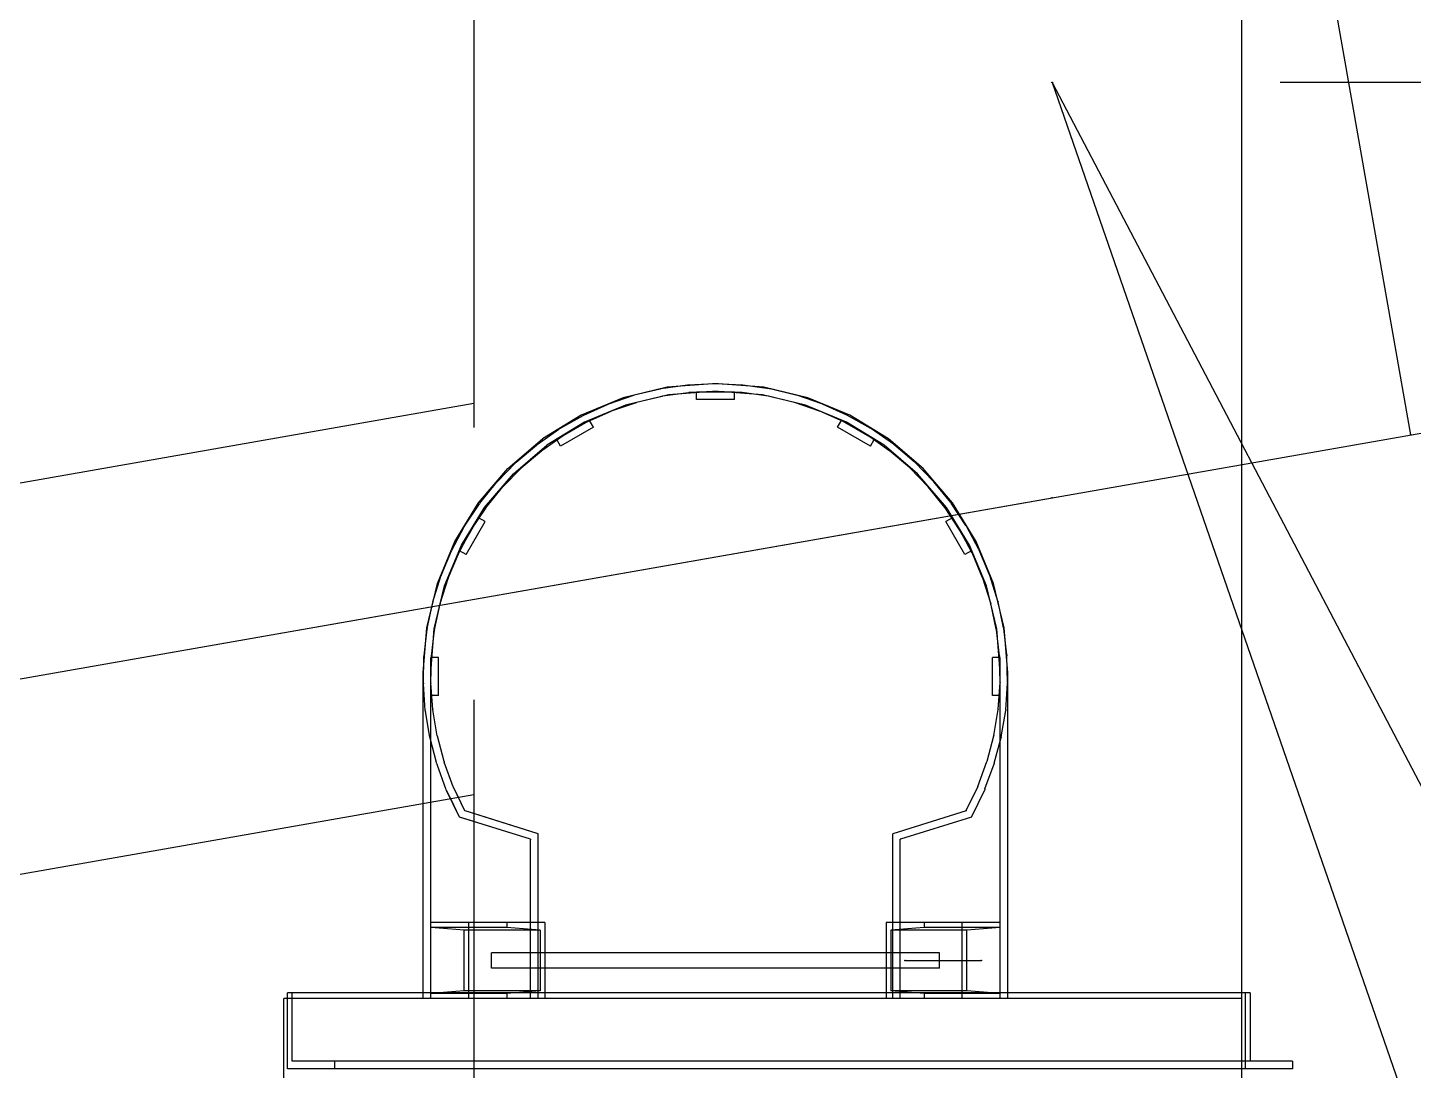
# Model space of a CAD drawing. Header units: millimetres. Extents: x 150209.93 to 150215.05, y 136675.65 to 136679.93.
# Drawn here: x 150211.26927 to 150211.30579, y 136679.61109 to 136679.63857 of the extents above; entities that cross this region are included whole.
import ezdxf

# ---------------------------------------------------------------- set-up
doc = ezdxf.new("R2010")
doc.units = ezdxf.units.MM
doc.header["$LTSCALE"] = 0.25
for name, pattern in [('CENTER', [50.8, 31.75, -6.35, 6.35, -6.35]), ('XKITLINE00', [0]), ('XKITLINE02', [4, 2, -2]), ('XKITLINE03', [6, 3, -1, 1, -1])]:
    doc.linetypes.add(name, pattern=pattern)

# ---------------------------------------------------------------- blocks, each defined once
blk = doc.blocks.new('çatıı')
at = {"color": 8, "linetype": 'CENTER'}
for p, q in [((11887.25, 19984.55), (11708.48, 21003.4)), ((11887.25, 19984.55), (11729.82, 20881.76)), ((11840, 20030.97), (12370, 19020.27)), ((11840, 20030.97), (12015, 19525.62)), ((12370, 20030.97), (11840, 20030.97)), ((11469.5, 19911.27), (12015, 20006.95)), ((11469.5, 19911.27), (12015, 20006.95)), ((11469.5, 19911.27), (11840, 19976.26))]:
    blk.add_line(p, q, dxfattribs=at)
at = {"color": 5, "linetype": 'XKITLINE00'}
blk.add_line((11865, 19870.28), (11865, 20204.82), dxfattribs=at)
at = {"color": 8, "linetype": 'XKITLINE00'}
for p, q in [((11763.8, 20050.74), (11763.8, 19985.5)), ((11763.8, 19988.68), (11478.06, 19938.56)), ((11763.8, 19949.63), (11763.8, 19282.77)), ((11763.8, 19937.11), (11475.24, 19886.49))]:
    blk.add_line(p, q, dxfattribs=at)
at = {"color": 116, "linetype": 'XKITLINE02', "true_color": 0x136734}
for p, q in [((11795.25, 19991.27), (11789.29, 19990.81)), ((11795.56, 19991.27), (11792.05, 19991.11)), ((11795.56, 19991.27), (11792.05, 19991.11)), ((11795.56, 19991.27), (11792.05, 19991.11)), ((11796.05, 19991.27), (11795.25, 19991.27)), ((11795.65, 19991.28), (11795.56, 19991.27)), ((11795.65, 19991.28), (11795.56, 19991.27)), ((11795.65, 19991.28), (11795.56, 19991.27)), ((11795.65, 19991.28), (11795.56, 19991.27)), ((11795.65, 19991.28), (11795.56, 19991.27)), ((11795.65, 19991.28), (11795.56, 19991.27)), ((11799.17, 19991.11), (11795.65, 19991.28)), ((11799.17, 19991.11), (11795.65, 19991.28)), ((11799.17, 19991.11), (11795.65, 19991.28)), ((11802.02, 19990.81), (11796.05, 19991.27)), ((11783.48, 19989.41), (11777.96, 19987.12)), ((11784.87, 19989.73), (11781.54, 19988.6)), ((11784.87, 19989.73), (11781.54, 19988.6)), ((11784.87, 19989.73), (11781.54, 19988.6)), ((11789.29, 19990.81), (11783.48, 19989.41)), ((11789.45, 19989.82), (11783.79, 19988.46)), ((11784.96, 19989.76), (11784.87, 19989.73)), ((11784.96, 19989.76), (11784.87, 19989.73)), ((11784.96, 19989.76), (11784.87, 19989.73)), ((11784.96, 19989.76), (11784.87, 19989.73)), ((11784.96, 19989.76), (11784.87, 19989.73)), ((11784.96, 19989.76), (11784.87, 19989.73)), ((11788.38, 19990.58), (11784.96, 19989.76)), ((11788.38, 19990.58), (11784.96, 19989.76)), ((11788.38, 19990.58), (11784.96, 19989.76)), ((11788.61, 19989.6), (11785.24, 19988.8)), ((11788.61, 19989.6), (11785.24, 19988.8)), ((11788.61, 19989.6), (11785.24, 19988.8)), ((11788.47, 19990.6), (11788.38, 19990.58)), ((11788.47, 19990.6), (11788.38, 19990.58)), ((11788.47, 19990.6), (11788.38, 19990.58)), ((11788.47, 19990.6), (11788.38, 19990.58)), ((11788.47, 19990.6), (11788.38, 19990.58)), ((11788.47, 19990.6), (11788.38, 19990.58)), ((11791.95, 19991.09), (11788.47, 19990.6)), ((11791.95, 19991.09), (11788.47, 19990.6)), ((11791.95, 19991.09), (11788.47, 19990.6)), ((11788.66, 19989.62), (11788.61, 19989.6)), ((11788.66, 19989.62), (11788.61, 19989.6)), ((11788.66, 19989.62), (11788.61, 19989.6)), ((11788.66, 19989.62), (11788.61, 19989.6)), ((11788.66, 19989.62), (11788.61, 19989.6)), ((11788.66, 19989.62), (11788.61, 19989.6)), ((11792.09, 19990.1), (11788.66, 19989.62)), ((11792.09, 19990.1), (11788.66, 19989.62)), ((11792.09, 19990.1), (11788.66, 19989.62)), ((11795.25, 19990.27), (11789.45, 19989.82)), ((11792.05, 19991.11), (11791.95, 19991.09)), ((11792.05, 19991.11), (11791.95, 19991.09)), ((11792.05, 19991.11), (11791.95, 19991.09)), ((11792.05, 19991.11), (11791.95, 19991.09)), ((11792.05, 19991.11), (11791.95, 19991.09)), ((11792.05, 19991.11), (11791.95, 19991.09)), ((11792.14, 19990.11), (11792.09, 19990.1)), ((11792.14, 19990.11), (11792.09, 19990.1)), ((11792.14, 19990.11), (11792.09, 19990.1)), ((11792.14, 19990.11), (11792.09, 19990.1)), ((11792.14, 19990.11), (11792.09, 19990.1)), ((11792.14, 19990.11), (11792.09, 19990.1)), ((11795.6, 19990.27), (11792.14, 19990.11)), ((11795.6, 19990.27), (11792.14, 19990.11)), ((11795.6, 19990.27), (11792.14, 19990.11)), ((11793.15, 19989.19), (11793.15, 19990.19)), ((11798.15, 19990.19), (11793.15, 19990.19)), ((11796.05, 19990.27), (11795.25, 19990.27)), ((11795.65, 19990.27), (11795.6, 19990.27)), ((11795.65, 19990.27), (11795.6, 19990.27)), ((11795.65, 19990.27), (11795.6, 19990.27)), ((11795.65, 19990.27), (11795.6, 19990.27)), ((11795.65, 19990.27), (11795.6, 19990.27)), ((11795.65, 19990.27), (11795.6, 19990.27)), ((11799.12, 19990.11), (11795.65, 19990.27)), ((11799.12, 19990.11), (11795.65, 19990.27)), ((11799.12, 19990.11), (11795.65, 19990.27)), ((11801.86, 19989.82), (11796.05, 19990.27)), ((11798.15, 19989.19), (11798.15, 19990.19)), ((11799.17, 19990.11), (11799.12, 19990.11)), ((11799.17, 19990.11), (11799.12, 19990.11)), ((11799.17, 19990.11), (11799.12, 19990.11)), ((11799.17, 19990.11), (11799.12, 19990.11)), ((11799.17, 19990.11), (11799.12, 19990.11)), ((11799.17, 19990.11), (11799.12, 19990.11)), ((11799.26, 19991.11), (11799.17, 19991.11)), ((11799.26, 19991.11), (11799.17, 19991.11)), ((11799.26, 19991.11), (11799.17, 19991.11)), ((11799.26, 19991.11), (11799.17, 19991.11)), ((11799.26, 19991.11), (11799.17, 19991.11)), ((11799.26, 19991.11), (11799.17, 19991.11)), ((11802.6, 19989.62), (11799.17, 19990.11)), ((11802.6, 19989.62), (11799.17, 19990.11)), ((11802.6, 19989.62), (11799.17, 19990.11)), ((11802.74, 19990.61), (11799.26, 19991.11)), ((11802.74, 19990.61), (11799.26, 19991.11)), ((11802.74, 19990.61), (11799.26, 19991.11)), ((11807.52, 19988.46), (11801.86, 19989.82)), ((11807.83, 19989.41), (11802.02, 19990.81)), ((11802.65, 19989.62), (11802.6, 19989.62)), ((11802.65, 19989.62), (11802.6, 19989.62)), ((11802.65, 19989.62), (11802.6, 19989.62)), ((11802.65, 19989.62), (11802.6, 19989.62)), ((11802.65, 19989.62), (11802.6, 19989.62)), ((11802.65, 19989.62), (11802.6, 19989.62)), ((11806.02, 19988.81), (11802.65, 19989.62)), ((11806.02, 19988.81), (11802.65, 19989.62)), ((11806.02, 19988.81), (11802.65, 19989.62)), ((11802.84, 19990.6), (11802.74, 19990.61)), ((11802.84, 19990.6), (11802.74, 19990.61)), ((11802.84, 19990.6), (11802.74, 19990.61)), ((11802.84, 19990.6), (11802.74, 19990.61)), ((11802.84, 19990.6), (11802.74, 19990.61)), ((11802.84, 19990.6), (11802.74, 19990.61)), ((11806.26, 19989.78), (11802.84, 19990.6)), ((11806.26, 19989.78), (11802.84, 19990.6)), ((11806.26, 19989.78), (11802.84, 19990.6)), ((11806.35, 19989.76), (11806.26, 19989.78)), ((11806.35, 19989.76), (11806.26, 19989.78)), ((11806.35, 19989.76), (11806.26, 19989.78)), ((11806.35, 19989.76), (11806.26, 19989.78)), ((11806.35, 19989.76), (11806.26, 19989.78)), ((11806.35, 19989.76), (11806.26, 19989.78)), ((11809.68, 19988.63), (11806.35, 19989.76)), ((11809.68, 19988.63), (11806.35, 19989.76)), ((11809.68, 19988.63), (11806.35, 19989.76)), ((11813.35, 19987.12), (11807.83, 19989.41)), ((11781.45, 19988.56), (11778.25, 19987.11)), ((11781.45, 19988.56), (11778.25, 19987.11)), ((11781.45, 19988.56), (11778.25, 19987.11)), ((11783.79, 19988.46), (11778.41, 19986.23)), ((11781.86, 19987.64), (11778.7, 19986.22)), ((11781.86, 19987.64), (11778.7, 19986.22)), ((11781.86, 19987.64), (11778.7, 19986.22)), ((11781.54, 19988.6), (11781.45, 19988.56)), ((11781.54, 19988.6), (11781.45, 19988.56)), ((11781.54, 19988.6), (11781.45, 19988.56)), ((11781.54, 19988.6), (11781.45, 19988.56)), ((11781.54, 19988.6), (11781.45, 19988.56)), ((11781.54, 19988.6), (11781.45, 19988.56)), ((11781.91, 19987.66), (11781.86, 19987.64)), ((11781.91, 19987.66), (11781.86, 19987.64)), ((11781.91, 19987.66), (11781.86, 19987.64)), ((11781.91, 19987.66), (11781.86, 19987.64)), ((11781.91, 19987.66), (11781.86, 19987.64)), ((11781.91, 19987.66), (11781.86, 19987.64)), ((11785.19, 19988.78), (11781.91, 19987.66)), ((11785.19, 19988.78), (11781.91, 19987.66)), ((11785.19, 19988.78), (11781.91, 19987.66)), ((11785.24, 19988.8), (11785.19, 19988.78)), ((11785.24, 19988.8), (11785.19, 19988.78)), ((11785.24, 19988.8), (11785.19, 19988.78)), ((11785.24, 19988.8), (11785.19, 19988.78)), ((11785.24, 19988.8), (11785.19, 19988.78)), ((11785.24, 19988.8), (11785.19, 19988.78)), ((11798.15, 19989.19), (11793.15, 19989.19)), ((11806.07, 19988.8), (11806.02, 19988.81)), ((11806.07, 19988.8), (11806.02, 19988.81)), ((11806.07, 19988.8), (11806.02, 19988.81)), ((11806.07, 19988.8), (11806.02, 19988.81)), ((11806.07, 19988.8), (11806.02, 19988.81)), ((11806.07, 19988.8), (11806.02, 19988.81)), ((11809.36, 19987.68), (11806.07, 19988.8)), ((11809.36, 19987.68), (11806.07, 19988.8)), ((11809.36, 19987.68), (11806.07, 19988.8)), ((11812.9, 19986.23), (11807.52, 19988.46)), ((11809.4, 19987.66), (11809.36, 19987.68)), ((11809.4, 19987.66), (11809.36, 19987.68)), ((11809.4, 19987.66), (11809.36, 19987.68)), ((11809.4, 19987.66), (11809.36, 19987.68)), ((11809.4, 19987.66), (11809.36, 19987.68)), ((11809.4, 19987.66), (11809.36, 19987.68)), ((11812.57, 19986.24), (11809.4, 19987.66)), ((11812.57, 19986.24), (11809.4, 19987.66)), ((11812.57, 19986.24), (11809.4, 19987.66)), ((11809.77, 19988.6), (11809.68, 19988.63)), ((11809.77, 19988.6), (11809.68, 19988.63)), ((11809.77, 19988.6), (11809.68, 19988.63)), ((11809.77, 19988.6), (11809.68, 19988.63)), ((11809.77, 19988.6), (11809.68, 19988.63)), ((11809.77, 19988.6), (11809.68, 19988.63)), ((11812.98, 19987.15), (11809.77, 19988.6)), ((11812.98, 19987.15), (11809.77, 19988.6)), ((11812.98, 19987.15), (11809.77, 19988.6)), ((11777.96, 19987.12), (11772.86, 19984)), ((11778.41, 19986.23), (11773.45, 19983.19)), ((11779.07, 19986.42), (11774.74, 19983.91)), ((11778.16, 19987.07), (11775.1, 19985.33)), ((11778.16, 19987.07), (11775.1, 19985.33)), ((11778.16, 19987.07), (11775.1, 19985.33)), ((11778.65, 19986.2), (11775.64, 19984.49)), ((11778.65, 19986.2), (11775.64, 19984.49)), ((11778.65, 19986.2), (11775.64, 19984.49)), ((11778.25, 19987.11), (11778.16, 19987.07)), ((11778.25, 19987.11), (11778.16, 19987.07)), ((11778.25, 19987.11), (11778.16, 19987.07)), ((11778.25, 19987.11), (11778.16, 19987.07)), ((11778.25, 19987.11), (11778.16, 19987.07)), ((11778.25, 19987.11), (11778.16, 19987.07)), ((11778.7, 19986.22), (11778.65, 19986.2)), ((11778.7, 19986.22), (11778.65, 19986.2)), ((11778.7, 19986.22), (11778.65, 19986.2)), ((11778.7, 19986.22), (11778.65, 19986.2)), ((11778.7, 19986.22), (11778.65, 19986.2)), ((11778.7, 19986.22), (11778.65, 19986.2)), ((11779.57, 19985.55), (11779.07, 19986.42)), ((11811.74, 19985.55), (11812.24, 19986.42)), ((11816.57, 19983.91), (11812.24, 19986.42)), ((11812.61, 19986.22), (11812.57, 19986.24)), ((11812.61, 19986.22), (11812.57, 19986.24)), ((11812.61, 19986.22), (11812.57, 19986.24)), ((11812.61, 19986.22), (11812.57, 19986.24)), ((11812.61, 19986.22), (11812.57, 19986.24)), ((11812.61, 19986.22), (11812.57, 19986.24)), ((11815.63, 19984.51), (11812.61, 19986.22)), ((11815.63, 19984.51), (11812.61, 19986.22)), ((11815.63, 19984.51), (11812.61, 19986.22)), ((11817.86, 19983.19), (11812.9, 19986.23)), ((11813.06, 19987.11), (11812.98, 19987.15)), ((11813.06, 19987.11), (11812.98, 19987.15)), ((11813.06, 19987.11), (11812.98, 19987.15)), ((11813.06, 19987.11), (11812.98, 19987.15)), ((11813.06, 19987.11), (11812.98, 19987.15)), ((11813.06, 19987.11), (11812.98, 19987.15)), ((11816.12, 19985.38), (11813.06, 19987.11)), ((11816.12, 19985.38), (11813.06, 19987.11)), ((11816.12, 19985.38), (11813.06, 19987.11)), ((11818.45, 19984), (11813.35, 19987.12)), ((11768.31, 19980.12), (11772.86, 19984)), ((11772.14, 19983.26), (11775.03, 19985.28)), ((11772.14, 19983.26), (11775.03, 19985.28)), ((11772.14, 19983.26), (11775.03, 19985.28)), ((11772.76, 19982.47), (11775.6, 19984.46)), ((11772.76, 19982.47), (11775.6, 19984.46)), ((11772.76, 19982.47), (11775.6, 19984.46)), ((11775.24, 19983.05), (11774.74, 19983.91)), ((11775.1, 19985.33), (11775.03, 19985.28)), ((11775.1, 19985.33), (11775.03, 19985.28)), ((11775.1, 19985.33), (11775.03, 19985.28)), ((11775.1, 19985.33), (11775.03, 19985.28)), ((11775.1, 19985.33), (11775.03, 19985.28)), ((11775.1, 19985.33), (11775.03, 19985.28)), ((11779.57, 19985.55), (11775.24, 19983.05)), ((11775.64, 19984.49), (11775.6, 19984.46)), ((11775.64, 19984.49), (11775.6, 19984.46)), ((11775.64, 19984.49), (11775.6, 19984.46)), ((11775.64, 19984.49), (11775.6, 19984.46)), ((11775.64, 19984.49), (11775.6, 19984.46)), ((11775.64, 19984.49), (11775.6, 19984.46)), ((11816.07, 19983.05), (11811.74, 19985.55)), ((11815.67, 19984.49), (11815.63, 19984.51)), ((11815.67, 19984.49), (11815.63, 19984.51)), ((11815.67, 19984.49), (11815.63, 19984.51)), ((11815.67, 19984.49), (11815.63, 19984.51)), ((11815.67, 19984.49), (11815.63, 19984.51)), ((11815.67, 19984.49), (11815.63, 19984.51)), ((11818.51, 19982.5), (11815.67, 19984.49)), ((11818.51, 19982.5), (11815.67, 19984.49)), ((11818.51, 19982.5), (11815.67, 19984.49)), ((11816.07, 19983.05), (11816.57, 19983.91)), ((11816.21, 19985.33), (11816.12, 19985.38)), ((11816.21, 19985.33), (11816.12, 19985.38)), ((11816.21, 19985.33), (11816.12, 19985.38)), ((11816.21, 19985.33), (11816.12, 19985.38)), ((11816.21, 19985.33), (11816.12, 19985.38)), ((11816.21, 19985.33), (11816.12, 19985.38)), ((11819.09, 19983.32), (11816.21, 19985.33)), ((11819.09, 19983.32), (11816.21, 19985.33)), ((11819.09, 19983.32), (11816.21, 19985.33)), ((11823, 19980.12), (11818.45, 19984)), ((11769.02, 19979.41), (11773.45, 19983.19)), ((11769.39, 19980.93), (11772.07, 19983.2)), ((11769.39, 19980.93), (11772.07, 19983.2)), ((11769.39, 19980.93), (11772.07, 19983.2)), ((11770.07, 19980.19), (11772.72, 19982.44)), ((11770.07, 19980.19), (11772.72, 19982.44)), ((11770.07, 19980.19), (11772.72, 19982.44)), ((11772.14, 19983.26), (11772.07, 19983.2)), ((11772.14, 19983.26), (11772.07, 19983.2)), ((11772.14, 19983.26), (11772.07, 19983.2)), ((11772.14, 19983.26), (11772.07, 19983.2)), ((11772.14, 19983.26), (11772.07, 19983.2)), ((11772.14, 19983.26), (11772.07, 19983.2)), ((11772.76, 19982.47), (11772.72, 19982.44)), ((11772.76, 19982.47), (11772.72, 19982.44)), ((11772.76, 19982.47), (11772.72, 19982.44)), ((11772.76, 19982.47), (11772.72, 19982.44)), ((11772.76, 19982.47), (11772.72, 19982.44)), ((11772.76, 19982.47), (11772.72, 19982.44)), ((11822.29, 19979.41), (11817.86, 19983.19)), ((11818.55, 19982.47), (11818.51, 19982.5)), ((11818.55, 19982.47), (11818.51, 19982.5)), ((11818.55, 19982.47), (11818.51, 19982.5)), ((11818.55, 19982.47), (11818.51, 19982.5)), ((11818.55, 19982.47), (11818.51, 19982.5)), ((11818.55, 19982.47), (11818.51, 19982.5)), ((11821.2, 19980.23), (11818.55, 19982.47)), ((11821.2, 19980.23), (11818.55, 19982.47)), ((11821.2, 19980.23), (11818.55, 19982.47)), ((11819.17, 19983.26), (11819.09, 19983.32)), ((11819.17, 19983.26), (11819.09, 19983.32)), ((11819.17, 19983.26), (11819.09, 19983.32)), ((11819.17, 19983.26), (11819.09, 19983.32)), ((11819.17, 19983.26), (11819.09, 19983.32)), ((11819.17, 19983.26), (11819.09, 19983.32)), ((11821.85, 19980.99), (11819.17, 19983.26)), ((11821.85, 19980.99), (11819.17, 19983.26)), ((11821.85, 19980.99), (11819.17, 19983.26)), ((11766.87, 19978.34), (11769.32, 19980.86)), ((11766.87, 19978.34), (11769.32, 19980.86)), ((11766.87, 19978.34), (11769.32, 19980.86)), ((11769.39, 19980.93), (11769.32, 19980.86)), ((11769.39, 19980.93), (11769.32, 19980.86)), ((11769.39, 19980.93), (11769.32, 19980.86)), ((11769.39, 19980.93), (11769.32, 19980.86)), ((11769.39, 19980.93), (11769.32, 19980.86)), ((11769.39, 19980.93), (11769.32, 19980.86)), ((11821.92, 19980.93), (11821.85, 19980.99)), ((11821.92, 19980.93), (11821.85, 19980.99)), ((11821.92, 19980.93), (11821.85, 19980.99)), ((11821.92, 19980.93), (11821.85, 19980.99)), ((11821.92, 19980.93), (11821.85, 19980.99)), ((11821.92, 19980.93), (11821.85, 19980.99)), ((11824.37, 19978.41), (11821.92, 19980.93)), ((11824.37, 19978.41), (11821.92, 19980.93)), ((11824.37, 19978.41), (11821.92, 19980.93)), ((11764.43, 19975.57), (11768.31, 19980.12)), ((11765.24, 19974.98), (11769.02, 19979.41)), ((11767.62, 19977.68), (11770.04, 19980.16)), ((11767.62, 19977.68), (11770.04, 19980.16)), ((11767.62, 19977.68), (11770.04, 19980.16)), ((11770.07, 19980.19), (11770.04, 19980.16)), ((11770.07, 19980.19), (11770.04, 19980.16)), ((11770.07, 19980.19), (11770.04, 19980.16)), ((11770.07, 19980.19), (11770.04, 19980.16)), ((11770.07, 19980.19), (11770.04, 19980.16)), ((11770.07, 19980.19), (11770.04, 19980.16)), ((11821.24, 19980.19), (11821.2, 19980.23)), ((11821.24, 19980.19), (11821.2, 19980.23)), ((11821.24, 19980.19), (11821.2, 19980.23)), ((11821.24, 19980.19), (11821.2, 19980.23)), ((11821.24, 19980.19), (11821.2, 19980.23)), ((11821.24, 19980.19), (11821.2, 19980.23)), ((11823.66, 19977.71), (11821.24, 19980.19)), ((11823.66, 19977.71), (11821.24, 19980.19)), ((11823.66, 19977.71), (11821.24, 19980.19)), ((11826.07, 19974.98), (11822.29, 19979.41)), ((11826.88, 19975.57), (11823, 19980.12)), ((11764.6, 19975.53), (11766.81, 19978.27)), ((11764.6, 19975.53), (11766.81, 19978.27)), ((11764.6, 19975.53), (11766.81, 19978.27)), ((11765.41, 19974.94), (11767.59, 19977.64)), ((11765.41, 19974.94), (11767.59, 19977.64)), ((11765.41, 19974.94), (11767.59, 19977.64)), ((11766.87, 19978.34), (11766.81, 19978.27)), ((11766.87, 19978.34), (11766.81, 19978.27)), ((11766.87, 19978.34), (11766.81, 19978.27)), ((11766.87, 19978.34), (11766.81, 19978.27)), ((11766.87, 19978.34), (11766.81, 19978.27)), ((11766.87, 19978.34), (11766.81, 19978.27)), ((11767.62, 19977.68), (11767.59, 19977.64)), ((11767.62, 19977.68), (11767.59, 19977.64)), ((11767.62, 19977.68), (11767.59, 19977.64)), ((11767.62, 19977.68), (11767.59, 19977.64)), ((11767.62, 19977.68), (11767.59, 19977.64)), ((11767.62, 19977.68), (11767.59, 19977.64)), ((11823.66, 19977.71), (11823.69, 19977.68)), ((11823.66, 19977.71), (11823.69, 19977.68)), ((11823.66, 19977.71), (11823.69, 19977.68)), ((11823.66, 19977.71), (11823.69, 19977.68)), ((11823.66, 19977.71), (11823.69, 19977.68)), ((11823.66, 19977.71), (11823.69, 19977.68)), ((11825.87, 19974.98), (11823.69, 19977.68)), ((11825.87, 19974.98), (11823.69, 19977.68)), ((11825.87, 19974.98), (11823.69, 19977.68)), ((11824.37, 19978.41), (11824.44, 19978.34)), ((11824.37, 19978.41), (11824.44, 19978.34)), ((11824.37, 19978.41), (11824.44, 19978.34)), ((11824.37, 19978.41), (11824.44, 19978.34)), ((11824.37, 19978.41), (11824.44, 19978.34)), ((11824.37, 19978.41), (11824.44, 19978.34)), ((11826.65, 19975.61), (11824.44, 19978.34)), ((11826.65, 19975.61), (11824.44, 19978.34)), ((11826.65, 19975.61), (11824.44, 19978.34)), ((11761.31, 19970.47), (11764.43, 19975.57)), ((11762.2, 19970.02), (11765.24, 19974.98)), ((11762.6, 19972.52), (11764.55, 19975.45)), ((11762.6, 19972.52), (11764.55, 19975.45)), ((11762.6, 19972.52), (11764.55, 19975.45)), ((11763.46, 19972.01), (11765.38, 19974.9)), ((11763.46, 19972.01), (11765.38, 19974.9)), ((11763.46, 19972.01), (11765.38, 19974.9)), ((11764.6, 19975.53), (11764.55, 19975.45)), ((11764.6, 19975.53), (11764.55, 19975.45)), ((11764.6, 19975.53), (11764.55, 19975.45)), ((11764.6, 19975.53), (11764.55, 19975.45)), ((11764.6, 19975.53), (11764.55, 19975.45)), ((11764.6, 19975.53), (11764.55, 19975.45)), ((11765.41, 19974.94), (11765.38, 19974.9)), ((11765.41, 19974.94), (11765.38, 19974.9)), ((11765.41, 19974.94), (11765.38, 19974.9)), ((11765.41, 19974.94), (11765.38, 19974.9)), ((11765.41, 19974.94), (11765.38, 19974.9)), ((11765.41, 19974.94), (11765.38, 19974.9)), ((11825.87, 19974.98), (11825.9, 19974.94)), ((11825.87, 19974.98), (11825.9, 19974.94)), ((11825.87, 19974.98), (11825.9, 19974.94)), ((11825.87, 19974.98), (11825.9, 19974.94)), ((11825.87, 19974.98), (11825.9, 19974.94)), ((11825.87, 19974.98), (11825.9, 19974.94)), ((11827.82, 19972.05), (11825.9, 19974.94)), ((11827.82, 19972.05), (11825.9, 19974.94)), ((11827.82, 19972.05), (11825.9, 19974.94)), ((11829.11, 19970.02), (11826.07, 19974.98)), ((11826.65, 19975.61), (11826.71, 19975.53)), ((11826.65, 19975.61), (11826.71, 19975.53)), ((11826.65, 19975.61), (11826.71, 19975.53)), ((11826.65, 19975.61), (11826.71, 19975.53)), ((11826.65, 19975.61), (11826.71, 19975.53)), ((11826.65, 19975.61), (11826.71, 19975.53)), ((11828.65, 19972.6), (11826.71, 19975.53)), ((11828.65, 19972.6), (11826.71, 19975.53)), ((11828.65, 19972.6), (11826.71, 19975.53)), ((11830, 19970.47), (11826.88, 19975.57)), ((11761.93, 19969.27), (11764.42, 19973.61)), ((11762.8, 19968.78), (11765.29, 19973.11)), ((11765.29, 19973.11), (11764.42, 19973.61)), ((11826.89, 19973.61), (11826.02, 19973.11)), ((11828.51, 19968.78), (11826.02, 19973.11)), ((11829.38, 19969.27), (11826.89, 19973.61)), ((11760.9, 19969.34), (11762.56, 19972.44)), ((11760.9, 19969.34), (11762.56, 19972.44)), ((11760.9, 19969.34), (11762.56, 19972.44)), ((11761.8, 19968.91), (11763.44, 19971.96)), ((11761.8, 19968.91), (11763.44, 19971.96)), ((11761.8, 19968.91), (11763.44, 19971.96)), ((11762.6, 19972.52), (11762.56, 19972.44)), ((11762.6, 19972.52), (11762.56, 19972.44)), ((11762.6, 19972.52), (11762.56, 19972.44)), ((11762.6, 19972.52), (11762.56, 19972.44)), ((11762.6, 19972.52), (11762.56, 19972.44)), ((11762.6, 19972.52), (11762.56, 19972.44)), ((11763.46, 19972.01), (11763.44, 19971.96)), ((11763.46, 19972.01), (11763.44, 19971.96)), ((11763.46, 19972.01), (11763.44, 19971.96)), ((11763.46, 19972.01), (11763.44, 19971.96)), ((11763.46, 19972.01), (11763.44, 19971.96)), ((11763.46, 19972.01), (11763.44, 19971.96)), ((11827.82, 19972.05), (11827.85, 19972.01)), ((11827.82, 19972.05), (11827.85, 19972.01)), ((11827.82, 19972.05), (11827.85, 19972.01)), ((11827.82, 19972.05), (11827.85, 19972.01)), ((11827.82, 19972.05), (11827.85, 19972.01)), ((11827.82, 19972.05), (11827.85, 19972.01)), ((11829.48, 19968.95), (11827.85, 19972.01)), ((11829.48, 19968.95), (11827.85, 19972.01)), ((11829.48, 19968.95), (11827.85, 19972.01)), ((11828.65, 19972.6), (11828.71, 19972.52)), ((11828.65, 19972.6), (11828.71, 19972.52)), ((11828.65, 19972.6), (11828.71, 19972.52)), ((11828.65, 19972.6), (11828.71, 19972.52)), ((11828.65, 19972.6), (11828.71, 19972.52)), ((11828.65, 19972.6), (11828.71, 19972.52)), ((11830.37, 19969.42), (11828.71, 19972.52)), ((11830.37, 19969.42), (11828.71, 19972.52)), ((11830.37, 19969.42), (11828.71, 19972.52)), ((11759.02, 19964.95), (11761.31, 19970.47)), ((11759.97, 19964.64), (11762.2, 19970.02)), ((11760.9, 19969.34), (11760.86, 19969.25)), ((11760.9, 19969.34), (11760.86, 19969.25)), ((11760.9, 19969.34), (11760.86, 19969.25)), ((11760.9, 19969.34), (11760.86, 19969.25)), ((11760.9, 19969.34), (11760.86, 19969.25)), ((11760.9, 19969.34), (11760.86, 19969.25)), ((11831.34, 19964.64), (11829.11, 19970.02)), ((11832.29, 19964.95), (11830, 19970.47)), ((11830.37, 19969.42), (11830.41, 19969.34)), ((11830.37, 19969.42), (11830.41, 19969.34)), ((11830.37, 19969.42), (11830.41, 19969.34)), ((11830.37, 19969.42), (11830.41, 19969.34)), ((11830.37, 19969.42), (11830.41, 19969.34)), ((11830.37, 19969.42), (11830.41, 19969.34)), ((11831.77, 19966.1), (11830.41, 19969.34)), ((11831.77, 19966.1), (11830.41, 19969.34)), ((11831.77, 19966.1), (11830.41, 19969.34)), ((11759.5, 19966.01), (11760.86, 19969.25)), ((11759.5, 19966.01), (11760.86, 19969.25)), ((11759.5, 19966.01), (11760.86, 19969.25)), ((11760.44, 19965.66), (11761.78, 19968.86)), ((11760.44, 19965.66), (11761.78, 19968.86)), ((11760.44, 19965.66), (11761.78, 19968.86)), ((11761.8, 19968.91), (11761.78, 19968.86)), ((11761.8, 19968.91), (11761.78, 19968.86)), ((11761.8, 19968.91), (11761.78, 19968.86)), ((11761.8, 19968.91), (11761.78, 19968.86)), ((11761.8, 19968.91), (11761.78, 19968.86)), ((11761.8, 19968.91), (11761.78, 19968.86)), ((11762.8, 19968.78), (11761.93, 19969.27)), ((11829.38, 19969.27), (11828.51, 19968.78)), ((11829.48, 19968.95), (11829.51, 19968.91)), ((11829.48, 19968.95), (11829.51, 19968.91)), ((11829.48, 19968.95), (11829.51, 19968.91)), ((11829.48, 19968.95), (11829.51, 19968.91)), ((11829.48, 19968.95), (11829.51, 19968.91)), ((11829.48, 19968.95), (11829.51, 19968.91)), ((11830.85, 19965.71), (11829.51, 19968.91)), ((11830.85, 19965.71), (11829.51, 19968.91)), ((11830.85, 19965.71), (11829.51, 19968.91)), ((11758.42, 19962.56), (11759.47, 19965.92)), ((11758.42, 19962.56), (11759.47, 19965.92)), ((11758.42, 19962.56), (11759.47, 19965.92)), ((11759.5, 19966.01), (11759.47, 19965.92)), ((11759.5, 19966.01), (11759.47, 19965.92)), ((11759.5, 19966.01), (11759.47, 19965.92)), ((11759.5, 19966.01), (11759.47, 19965.92)), ((11759.5, 19966.01), (11759.47, 19965.92)), ((11759.5, 19966.01), (11759.47, 19965.92)), ((11760.44, 19965.66), (11760.42, 19965.62)), ((11760.44, 19965.66), (11760.42, 19965.62)), ((11760.44, 19965.66), (11760.42, 19965.62)), ((11760.44, 19965.66), (11760.42, 19965.62)), ((11760.44, 19965.66), (11760.42, 19965.62)), ((11760.44, 19965.66), (11760.42, 19965.62)), ((11830.85, 19965.71), (11830.87, 19965.66)), ((11830.85, 19965.71), (11830.87, 19965.66)), ((11830.85, 19965.71), (11830.87, 19965.66)), ((11830.85, 19965.71), (11830.87, 19965.66)), ((11830.85, 19965.71), (11830.87, 19965.66)), ((11830.85, 19965.71), (11830.87, 19965.66)), ((11831.91, 19962.36), (11830.87, 19965.66)), ((11831.91, 19962.36), (11830.87, 19965.66)), ((11831.91, 19962.36), (11830.87, 19965.66)), ((11831.77, 19966.1), (11831.81, 19966.01)), ((11831.77, 19966.1), (11831.81, 19966.01)), ((11831.77, 19966.1), (11831.81, 19966.01)), ((11831.77, 19966.1), (11831.81, 19966.01)), ((11831.77, 19966.1), (11831.81, 19966.01)), ((11831.77, 19966.1), (11831.81, 19966.01)), ((11832.86, 19962.65), (11831.81, 19966.01)), ((11832.86, 19962.65), (11831.81, 19966.01)), ((11832.86, 19962.65), (11831.81, 19966.01)), ((11757.62, 19959.13), (11759.02, 19964.95)), ((11758.61, 19958.98), (11759.97, 19964.64)), ((11759.39, 19962.31), (11760.42, 19965.62)), ((11759.39, 19962.31), (11760.42, 19965.62)), ((11759.39, 19962.31), (11760.42, 19965.62)), ((11832.7, 19958.98), (11831.34, 19964.64)), ((11833.69, 19959.13), (11832.29, 19964.95)), ((11757.67, 19959.03), (11758.4, 19962.47)), ((11757.67, 19959.03), (11758.4, 19962.47)), ((11757.67, 19959.03), (11758.4, 19962.47)), ((11758.42, 19962.56), (11758.4, 19962.47)), ((11758.42, 19962.56), (11758.4, 19962.47)), ((11758.42, 19962.56), (11758.4, 19962.47)), ((11758.42, 19962.56), (11758.4, 19962.47)), ((11758.42, 19962.56), (11758.4, 19962.47)), ((11758.42, 19962.56), (11758.4, 19962.47)), ((11758.65, 19958.87), (11759.38, 19962.26)), ((11758.65, 19958.87), (11759.38, 19962.26)), ((11758.65, 19958.87), (11759.38, 19962.26)), ((11759.39, 19962.31), (11759.38, 19962.26)), ((11759.39, 19962.31), (11759.38, 19962.26)), ((11759.39, 19962.31), (11759.38, 19962.26)), ((11759.39, 19962.31), (11759.38, 19962.26)), ((11759.39, 19962.31), (11759.38, 19962.26)), ((11759.39, 19962.31), (11759.38, 19962.26)), ((11831.91, 19962.36), (11831.92, 19962.31)), ((11831.91, 19962.36), (11831.92, 19962.31)), ((11831.91, 19962.36), (11831.92, 19962.31)), ((11831.91, 19962.36), (11831.92, 19962.31)), ((11831.91, 19962.36), (11831.92, 19962.31)), ((11831.91, 19962.36), (11831.92, 19962.31)), ((11832.65, 19958.92), (11831.92, 19962.31)), ((11832.65, 19958.92), (11831.92, 19962.31)), ((11832.65, 19958.92), (11831.92, 19962.31)), ((11832.86, 19962.65), (11832.89, 19962.56)), ((11832.86, 19962.65), (11832.89, 19962.56)), ((11832.86, 19962.65), (11832.89, 19962.56)), ((11832.86, 19962.65), (11832.89, 19962.56)), ((11832.86, 19962.65), (11832.89, 19962.56)), ((11832.86, 19962.65), (11832.89, 19962.56)), ((11833.62, 19959.13), (11832.89, 19962.56)), ((11833.62, 19959.13), (11832.89, 19962.56)), ((11833.62, 19959.13), (11832.89, 19962.56)), ((11757.15, 19953.17), (11757.62, 19959.13)), ((11757.25, 19955.44), (11757.65, 19958.93)), ((11757.25, 19955.44), (11757.65, 19958.93)), ((11757.25, 19955.44), (11757.65, 19958.93)), ((11757.67, 19959.03), (11757.65, 19958.93)), ((11757.67, 19959.03), (11757.65, 19958.93)), ((11757.67, 19959.03), (11757.65, 19958.93)), ((11757.67, 19959.03), (11757.65, 19958.93)), ((11757.67, 19959.03), (11757.65, 19958.93)), ((11757.67, 19959.03), (11757.65, 19958.93)), ((11758.15, 19953.17), (11758.61, 19958.98)), ((11758.25, 19955.37), (11758.65, 19958.82)), ((11758.25, 19955.37), (11758.65, 19958.82)), ((11758.25, 19955.37), (11758.65, 19958.82)), ((11758.65, 19958.87), (11758.65, 19958.82)), ((11758.65, 19958.87), (11758.65, 19958.82)), ((11758.65, 19958.87), (11758.65, 19958.82)), ((11758.65, 19958.87), (11758.65, 19958.82)), ((11758.65, 19958.87), (11758.65, 19958.82)), ((11758.65, 19958.87), (11758.65, 19958.82)), ((11832.65, 19958.92), (11832.66, 19958.87)), ((11832.65, 19958.92), (11832.66, 19958.87)), ((11832.65, 19958.92), (11832.66, 19958.87)), ((11832.65, 19958.92), (11832.66, 19958.87)), ((11832.65, 19958.92), (11832.66, 19958.87)), ((11832.65, 19958.92), (11832.66, 19958.87)), ((11833.06, 19955.42), (11832.66, 19958.87)), ((11833.06, 19955.42), (11832.66, 19958.87)), ((11833.06, 19955.42), (11832.66, 19958.87)), ((11833.15, 19953.17), (11832.7, 19958.98)), ((11833.62, 19959.13), (11833.64, 19959.03)), ((11833.62, 19959.13), (11833.64, 19959.03)), ((11833.62, 19959.13), (11833.64, 19959.03)), ((11833.62, 19959.13), (11833.64, 19959.03)), ((11833.62, 19959.13), (11833.64, 19959.03)), ((11833.62, 19959.13), (11833.64, 19959.03)), ((11834.05, 19955.54), (11833.64, 19959.03)), ((11834.05, 19955.54), (11833.64, 19959.03)), ((11834.05, 19955.54), (11833.64, 19959.03)), ((11834.15, 19953.17), (11833.69, 19959.13)), ((11757.17, 19951.83), (11757.24, 19955.35)), ((11757.17, 19951.83), (11757.24, 19955.35)), ((11757.17, 19951.83), (11757.24, 19955.35)), ((11757.25, 19955.44), (11757.24, 19955.35)), ((11757.25, 19955.44), (11757.24, 19955.35)), ((11757.25, 19955.44), (11757.24, 19955.35)), ((11757.25, 19955.44), (11757.24, 19955.35)), ((11757.25, 19955.44), (11757.24, 19955.35)), ((11757.25, 19955.44), (11757.24, 19955.35)), ((11759.15, 19955.19), (11758.15, 19955.19)), ((11758.16, 19950.19), (11758.15, 19955.19)), ((11758.17, 19951.86), (11758.24, 19955.32)), ((11758.17, 19951.86), (11758.24, 19955.32)), ((11758.17, 19951.86), (11758.24, 19955.32)), ((11758.25, 19955.37), (11758.24, 19955.32)), ((11758.25, 19955.37), (11758.24, 19955.32)), ((11758.25, 19955.37), (11758.24, 19955.32)), ((11758.25, 19955.37), (11758.24, 19955.32)), ((11758.25, 19955.37), (11758.24, 19955.32)), ((11758.25, 19955.37), (11758.24, 19955.32)), ((11759.16, 19950.19), (11759.15, 19955.19)), ((11832.15, 19950.19), (11832.16, 19955.19)), ((11833.16, 19955.19), (11832.16, 19955.19)), ((11833.06, 19955.42), (11833.06, 19955.37)), ((11833.06, 19955.42), (11833.06, 19955.37)), ((11833.06, 19955.42), (11833.06, 19955.37)), ((11833.06, 19955.42), (11833.06, 19955.37)), ((11833.06, 19955.42), (11833.06, 19955.37)), ((11833.06, 19955.42), (11833.06, 19955.37)), ((11833.14, 19951.91), (11833.06, 19955.37)), ((11833.14, 19951.91), (11833.06, 19955.37)), ((11833.14, 19951.91), (11833.06, 19955.37)), ((11833.15, 19950.19), (11833.16, 19955.19)), ((11834.05, 19955.54), (11834.06, 19955.44)), ((11834.05, 19955.54), (11834.06, 19955.44)), ((11834.05, 19955.54), (11834.06, 19955.44)), ((11834.05, 19955.54), (11834.06, 19955.44)), ((11834.05, 19955.54), (11834.06, 19955.44)), ((11834.05, 19955.54), (11834.06, 19955.44)), ((11834.14, 19951.93), (11834.06, 19955.44)), ((11834.14, 19951.93), (11834.06, 19955.44)), ((11834.14, 19951.93), (11834.06, 19955.44)), ((11757.15, 19935.94), (11757.15, 19953.17)), ((11758.15, 19936.12), (11758.15, 19953.17)), ((11833.15, 19910.27), (11833.15, 19953.17)), ((11834.15, 19910.27), (11834.15, 19953.17)), ((11757.17, 19951.83), (11757.17, 19951.74)), ((11757.17, 19951.83), (11757.17, 19951.74)), ((11757.17, 19951.83), (11757.17, 19951.74)), ((11757.17, 19951.83), (11757.17, 19951.74)), ((11757.17, 19951.83), (11757.17, 19951.74)), ((11757.17, 19951.83), (11757.17, 19951.74)), ((11757.42, 19948.23), (11757.17, 19951.74)), ((11757.42, 19948.23), (11757.17, 19951.74)), ((11757.42, 19948.23), (11757.17, 19951.74)), ((11758.17, 19951.86), (11758.17, 19951.81)), ((11758.17, 19951.86), (11758.17, 19951.81)), ((11758.17, 19951.86), (11758.17, 19951.81)), ((11758.17, 19951.86), (11758.17, 19951.81)), ((11758.17, 19951.86), (11758.17, 19951.81)), ((11758.17, 19951.86), (11758.17, 19951.81)), ((11758.42, 19948.35), (11758.17, 19951.81)), ((11758.42, 19948.35), (11758.17, 19951.81)), ((11758.42, 19948.35), (11758.17, 19951.81)), ((11832.9, 19948.4), (11833.14, 19951.86)), ((11832.9, 19948.4), (11833.14, 19951.86)), ((11832.9, 19948.4), (11833.14, 19951.86)), ((11833.14, 19951.91), (11833.14, 19951.86)), ((11833.14, 19951.91), (11833.14, 19951.86)), ((11833.14, 19951.91), (11833.14, 19951.86)), ((11833.14, 19951.91), (11833.14, 19951.86)), ((11833.14, 19951.91), (11833.14, 19951.86)), ((11833.14, 19951.91), (11833.14, 19951.86)), ((11833.89, 19948.33), (11834.14, 19951.83)), ((11833.89, 19948.33), (11834.14, 19951.83)), ((11833.89, 19948.33), (11834.14, 19951.83)), ((11834.14, 19951.93), (11834.14, 19951.83)), ((11834.14, 19951.93), (11834.14, 19951.83)), ((11834.14, 19951.93), (11834.14, 19951.83)), ((11834.14, 19951.93), (11834.14, 19951.83)), ((11834.14, 19951.93), (11834.14, 19951.83)), ((11834.14, 19951.93), (11834.14, 19951.83)), ((11759.16, 19950.19), (11758.16, 19950.19)), ((11833.15, 19950.19), (11832.15, 19950.19)), ((11757.42, 19948.23), (11757.44, 19948.13)), ((11757.42, 19948.23), (11757.44, 19948.13)), ((11757.42, 19948.23), (11757.44, 19948.13)), ((11757.42, 19948.23), (11757.44, 19948.13)), ((11757.42, 19948.23), (11757.44, 19948.13)), ((11757.42, 19948.23), (11757.44, 19948.13)), ((11758.02, 19944.67), (11757.44, 19948.13)), ((11758.02, 19944.67), (11757.44, 19948.13)), ((11758.02, 19944.67), (11757.44, 19948.13)), ((11758.42, 19948.35), (11758.43, 19948.3)), ((11758.42, 19948.35), (11758.43, 19948.3)), ((11758.42, 19948.35), (11758.43, 19948.3)), ((11758.42, 19948.35), (11758.43, 19948.3)), ((11758.42, 19948.35), (11758.43, 19948.3)), ((11758.42, 19948.35), (11758.43, 19948.3)), ((11759, 19944.88), (11758.43, 19948.3)), ((11759, 19944.88), (11758.43, 19948.3)), ((11759, 19944.88), (11758.43, 19948.3)), ((11832.32, 19944.93), (11832.89, 19948.35)), ((11832.32, 19944.93), (11832.89, 19948.35)), ((11832.32, 19944.93), (11832.89, 19948.35)), ((11832.9, 19948.4), (11832.89, 19948.35)), ((11832.9, 19948.4), (11832.89, 19948.35)), ((11832.9, 19948.4), (11832.89, 19948.35)), ((11832.9, 19948.4), (11832.89, 19948.35)), ((11832.9, 19948.4), (11832.89, 19948.35)), ((11832.9, 19948.4), (11832.89, 19948.35)), ((11833.31, 19944.76), (11833.89, 19948.23)), ((11833.31, 19944.76), (11833.89, 19948.23)), ((11833.31, 19944.76), (11833.89, 19948.23)), ((11833.89, 19948.33), (11833.89, 19948.23)), ((11833.89, 19948.33), (11833.89, 19948.23)), ((11833.89, 19948.33), (11833.89, 19948.23)), ((11833.89, 19948.33), (11833.89, 19948.23)), ((11833.89, 19948.33), (11833.89, 19948.23)), ((11833.89, 19948.33), (11833.89, 19948.23)), ((11758.02, 19944.67), (11758.04, 19944.57)), ((11758.02, 19944.67), (11758.04, 19944.57)), ((11758.02, 19944.67), (11758.04, 19944.57)), ((11758.02, 19944.67), (11758.04, 19944.57)), ((11758.02, 19944.67), (11758.04, 19944.57)), ((11758.02, 19944.67), (11758.04, 19944.57)), ((11758.94, 19941.18), (11758.04, 19944.57)), ((11758.94, 19941.18), (11758.04, 19944.57)), ((11758.94, 19941.18), (11758.04, 19944.57)), ((11759, 19944.88), (11759.01, 19944.83)), ((11759, 19944.88), (11759.01, 19944.83)), ((11759, 19944.88), (11759.01, 19944.83)), ((11759, 19944.88), (11759.01, 19944.83)), ((11759, 19944.88), (11759.01, 19944.83)), ((11759, 19944.88), (11759.01, 19944.83)), ((11759.9, 19941.48), (11759.01, 19944.83)), ((11759.9, 19941.48), (11759.01, 19944.83)), ((11759.9, 19941.48), (11759.01, 19944.83)), ((11831.43, 19941.53), (11832.31, 19944.88)), ((11831.43, 19941.53), (11832.31, 19944.88)), ((11831.43, 19941.53), (11832.31, 19944.88)), ((11832.32, 19944.93), (11832.31, 19944.88)), ((11832.32, 19944.93), (11832.31, 19944.88)), ((11832.32, 19944.93), (11832.31, 19944.88)), ((11832.32, 19944.93), (11832.31, 19944.88)), ((11832.32, 19944.93), (11832.31, 19944.88)), ((11832.32, 19944.93), (11832.31, 19944.88)), ((11832.39, 19941.27), (11833.29, 19944.67)), ((11832.39, 19941.27), (11833.29, 19944.67)), ((11832.39, 19941.27), (11833.29, 19944.67)), ((11833.31, 19944.76), (11833.29, 19944.67)), ((11833.31, 19944.76), (11833.29, 19944.67)), ((11833.31, 19944.76), (11833.29, 19944.67)), ((11833.31, 19944.76), (11833.29, 19944.67)), ((11833.31, 19944.76), (11833.29, 19944.67)), ((11833.31, 19944.76), (11833.29, 19944.67)), ((11758.94, 19941.18), (11758.98, 19941.09)), ((11758.94, 19941.18), (11758.98, 19941.09)), ((11758.94, 19941.18), (11758.98, 19941.09)), ((11758.94, 19941.18), (11758.98, 19941.09)), ((11758.94, 19941.18), (11758.98, 19941.09)), ((11758.94, 19941.18), (11758.98, 19941.09)), ((11760.19, 19937.79), (11758.98, 19941.09)), ((11760.19, 19937.79), (11758.98, 19941.09)), ((11760.19, 19937.79), (11758.98, 19941.09)), ((11759.9, 19941.48), (11759.91, 19941.43)), ((11759.9, 19941.48), (11759.91, 19941.43)), ((11759.9, 19941.48), (11759.91, 19941.43)), ((11759.9, 19941.48), (11759.91, 19941.43)), ((11759.9, 19941.48), (11759.91, 19941.43)), ((11759.9, 19941.48), (11759.91, 19941.43)), ((11761.11, 19938.18), (11759.91, 19941.43)), ((11761.11, 19938.18), (11759.91, 19941.43)), ((11761.11, 19938.18), (11759.91, 19941.43)), ((11830.21, 19938.22), (11831.41, 19941.48)), ((11830.21, 19938.22), (11831.41, 19941.48)), ((11830.21, 19938.22), (11831.41, 19941.48)), ((11831.15, 19937.88), (11832.37, 19941.18)), ((11831.15, 19937.88), (11832.37, 19941.18)), ((11831.15, 19937.88), (11832.37, 19941.18)), ((11831.43, 19941.53), (11831.41, 19941.48)), ((11831.43, 19941.53), (11831.41, 19941.48)), ((11831.43, 19941.53), (11831.41, 19941.48)), ((11831.43, 19941.53), (11831.41, 19941.48)), ((11831.43, 19941.53), (11831.41, 19941.48)), ((11831.43, 19941.53), (11831.41, 19941.48)), ((11832.39, 19941.27), (11832.37, 19941.18)), ((11832.39, 19941.27), (11832.37, 19941.18)), ((11832.39, 19941.27), (11832.37, 19941.18)), ((11832.39, 19941.27), (11832.37, 19941.18)), ((11832.39, 19941.27), (11832.37, 19941.18)), ((11832.39, 19941.27), (11832.37, 19941.18)), ((11760.19, 19937.79), (11760.23, 19937.7)), ((11760.19, 19937.79), (11760.23, 19937.7)), ((11760.19, 19937.79), (11760.23, 19937.7)), ((11760.19, 19937.79), (11760.23, 19937.7)), ((11760.19, 19937.79), (11760.23, 19937.7)), ((11760.19, 19937.79), (11760.23, 19937.7)), ((11760.77, 19936.58), (11760.23, 19937.7)), ((11761.92, 19934.18), (11760.23, 19937.7)), ((11761.92, 19934.18), (11760.23, 19937.7)), ((11761.11, 19938.18), (11761.13, 19938.13)), ((11761.11, 19938.18), (11761.13, 19938.13)), ((11761.11, 19938.18), (11761.13, 19938.13)), ((11761.11, 19938.18), (11761.13, 19938.13)), ((11761.11, 19938.18), (11761.13, 19938.13)), ((11761.11, 19938.18), (11761.13, 19938.13)), ((11761.79, 19936.75), (11761.13, 19938.13)), ((11762.63, 19935), (11761.13, 19938.13)), ((11762.63, 19935), (11761.13, 19938.13)), ((11828.7, 19935.05), (11830.2, 19938.18)), ((11828.7, 19935.05), (11830.2, 19938.18)), ((11828.7, 19935.05), (11830.2, 19938.18)), ((11829.39, 19934.18), (11831.12, 19937.79)), ((11829.39, 19934.18), (11831.12, 19937.79)), ((11829.39, 19934.18), (11831.12, 19937.79)), ((11830.21, 19938.22), (11830.2, 19938.18)), ((11830.21, 19938.22), (11830.2, 19938.18)), ((11830.21, 19938.22), (11830.2, 19938.18)), ((11830.21, 19938.22), (11830.2, 19938.18)), ((11830.21, 19938.22), (11830.2, 19938.18)), ((11830.21, 19938.22), (11830.2, 19938.18)), ((11831.15, 19937.88), (11831.12, 19937.79)), ((11831.15, 19937.88), (11831.12, 19937.79)), ((11831.15, 19937.88), (11831.12, 19937.79)), ((11831.15, 19937.88), (11831.12, 19937.79)), ((11831.15, 19937.88), (11831.12, 19937.79)), ((11831.15, 19937.88), (11831.12, 19937.79)), ((11762.63, 19935), (11762.61, 19935.05)), ((11762.68, 19934.99), (11762.63, 19935)), ((11762.68, 19934.99), (11762.63, 19935)), ((11762.68, 19934.99), (11762.63, 19935)), ((11762.68, 19934.99), (11762.63, 19935)), ((11762.68, 19934.99), (11762.63, 19935)), ((11772.3, 19931.99), (11762.68, 19934.99)), ((11772.3, 19931.99), (11762.68, 19934.99)), ((11772.3, 19931.99), (11763.8, 19934.64)), ((11828.68, 19935), (11819, 19931.99)), ((11828.68, 19935), (11819, 19931.99)), ((11828.68, 19935), (11819, 19931.99)), ((11828.7, 19935.05), (11828.68, 19935)), ((11828.7, 19935.05), (11828.68, 19935)), ((11828.7, 19935.05), (11828.68, 19935)), ((11828.7, 19935.05), (11828.68, 19935)), ((11828.7, 19935.05), (11828.68, 19935)), ((11828.7, 19935.05), (11828.68, 19935)), ((11761.92, 19934.18), (11761.71, 19934.62)), ((11771.3, 19931.25), (11761.92, 19934.18)), ((11771.3, 19931.25), (11761.92, 19934.18)), ((11771.3, 19931.25), (11762.38, 19934.04)), ((11829.39, 19934.18), (11820.05, 19931.27)), ((11829.39, 19934.18), (11820.05, 19931.27)), ((11829.39, 19934.18), (11820.05, 19931.27)), ((11771.3, 19931.25), (11771.3, 19931.2)), ((11771.3, 19931.25), (11771.3, 19931.2)), ((11771.3, 19931.25), (11771.3, 19931.2)), ((11771.3, 19931.25), (11771.3, 19931.2)), ((11771.3, 19931.25), (11771.3, 19931.2)), ((11771.3, 19931.25), (11771.3, 19931.2)), ((11771.3, 19910.27), (11771.3, 19931.2)), ((11771.3, 19910.27), (11771.3, 19931.2)), ((11771.3, 19910.27), (11771.3, 19931.2)), ((11772.3, 19910.27), (11772.3, 19931.99)), ((11772.3, 19910.27), (11772.3, 19931.99)), ((11772.3, 19910.27), (11772.3, 19931.99)), ((11819, 19910.27), (11819, 19931.99)), ((11819, 19910.27), (11819, 19931.99)), ((11819, 19910.27), (11819, 19931.99)), ((11820.05, 19931.27), (11820, 19931.25)), ((11820.05, 19931.27), (11820, 19931.25)), ((11820.05, 19931.27), (11820, 19931.25)), ((11820.05, 19931.27), (11820, 19931.25)), ((11820.05, 19931.27), (11820, 19931.25)), ((11820.05, 19931.27), (11820, 19931.25)), ((11820, 19910.27), (11820, 19931.25)), ((11820, 19910.27), (11820, 19931.25)), ((11820, 19910.27), (11820, 19931.25)), ((11769.6, 19920.27), (11763.8, 19920.27)), ((11768.15, 19920.27), (11768.15, 19919.62)), ((11773.15, 19920.27), (11769.6, 19920.27)), ((11773.15, 19920.27), (11773.15, 19910.27)), ((11818.71, 19920.27), (11818.15, 19920.27)), ((11818.15, 19920.27), (11818.15, 19910.27)), ((11833.15, 19920.27), (11818.71, 19920.27)), ((11823.15, 19920.27), (11823.15, 19919.62)), ((11823.18, 19920.27), (11823.15, 19920.27)), ((11828.15, 19910.27), (11828.15, 19920.27)), ((11833.15, 19919.62), (11833.15, 19920.27)), ((11768.13, 19919.62), (11758.15, 19919.62)), ((11762.64, 19919.27), (11762.55, 19919.27)), ((11772.55, 19919.27), (11762.64, 19919.27)), ((11768.15, 19919.62), (11768.13, 19919.62)), ((11772.55, 19919.27), (11768.15, 19919.62)), ((11772.55, 19919.27), (11772.55, 19911.28)), ((11823.15, 19919.62), (11818.75, 19919.27)), ((11828.67, 19919.27), (11818.75, 19919.27)), ((11818.75, 19919.27), (11818.75, 19911.28)), ((11832.15, 19919.62), (11823.15, 19919.62)), ((11828.75, 19919.27), (11828.67, 19919.27)), ((11833.15, 19919.62), (11828.75, 19919.27)), ((11828.75, 19911.28), (11828.75, 19919.27)), ((11833.15, 19919.62), (11832.15, 19919.62)), ((11766.15, 19914.27), (11766.15, 19916.27)), ((11825.15, 19916.27), (11766.15, 19916.27)), ((11766.15, 19914.27), (11766.15, 19916.27)), ((11825.15, 19916.27), (11766.15, 19916.27)), ((11766.15, 19914.27), (11766.15, 19916.27)), ((11825.15, 19916.27), (11766.15, 19916.27)), ((11766.15, 19914.27), (11766.15, 19916.27)), ((11825.15, 19916.27), (11766.15, 19916.27)), ((11766.15, 19914.27), (11766.15, 19916.27)), ((11825.15, 19916.27), (11766.15, 19916.27)), ((11766.15, 19914.27), (11766.15, 19916.27)), ((11825.15, 19916.27), (11766.15, 19916.27)), ((11766.15, 19914.27), (11766.15, 19916.27)), ((11825.15, 19916.27), (11766.15, 19916.27)), ((11766.15, 19914.27), (11766.15, 19916.27)), ((11825.15, 19916.27), (11766.15, 19916.27)), ((11766.15, 19914.27), (11766.15, 19916.27)), ((11825.15, 19916.27), (11766.15, 19916.27)), ((11825.15, 19914.27), (11825.15, 19916.27)), ((11825.15, 19914.27), (11825.15, 19916.27)), ((11825.15, 19914.27), (11825.15, 19916.27)), ((11825.15, 19914.27), (11825.15, 19916.27)), ((11825.15, 19914.27), (11825.15, 19916.27)), ((11825.15, 19914.27), (11825.15, 19916.27)), ((11825.15, 19914.27), (11825.15, 19916.27)), ((11825.15, 19914.27), (11825.15, 19916.27)), ((11825.15, 19914.27), (11825.15, 19916.27)), ((11825.15, 19914.27), (11766.15, 19914.27)), ((11825.15, 19914.27), (11766.15, 19914.27)), ((11825.15, 19914.27), (11766.15, 19914.27)), ((11825.15, 19914.27), (11766.15, 19914.27)), ((11825.15, 19914.27), (11766.15, 19914.27)), ((11825.15, 19914.27), (11766.15, 19914.27)), ((11825.15, 19914.27), (11766.15, 19914.27)), ((11825.15, 19914.27), (11766.15, 19914.27)), ((11825.15, 19914.27), (11766.15, 19914.27)), ((11758.15, 19911.02), (11757.15, 19911.02)), ((11768.15, 19910.92), (11758.15, 19910.92)), ((11866.08, 19911.02), (11759.4, 19911.02)), ((11769.6, 19911.28), (11762.55, 19911.28)), ((11772.55, 19911.28), (11768.15, 19910.92)), ((11768.15, 19910.92), (11768.15, 19910.27)), ((11772.55, 19911.28), (11769.6, 19911.28)), ((11828.67, 19911.28), (11818.75, 19911.28)), ((11823.15, 19910.92), (11818.75, 19911.28)), ((11823.15, 19910.92), (11823.15, 19910.27)), ((11823.18, 19910.92), (11823.15, 19910.92)), ((11828.15, 19910.92), (11823.18, 19910.92)), ((11833.15, 19910.92), (11828.15, 19910.92)), ((11828.75, 19911.28), (11828.67, 19911.28)), ((11833.15, 19910.92), (11828.75, 19911.28)), ((11833.15, 19910.27), (11833.15, 19910.92)), ((11865.46, 19911.02), (11865.46, 19901.02)), ((11866.08, 19911.02), (11866.08, 19902.02)), ((11739.26, 19901.02), (11739.26, 19910.27)), ((11739.88, 19902.02), (11739.88, 19910.27)), ((11865, 19910.27), (11757.15, 19910.27)), ((11773.15, 19910.27), (11763.8, 19910.27)), ((11772.3, 19910.27), (11771.3, 19910.27)), ((11772.3, 19910.27), (11771.3, 19910.27)), ((11772.3, 19910.27), (11771.3, 19910.27)), ((11828.13, 19910.27), (11818.15, 19910.27)), ((11820, 19910.27), (11819, 19910.27)), ((11820, 19910.27), (11819, 19910.27)), ((11820, 19910.27), (11819, 19910.27)), ((11833.15, 19910.27), (11823.15, 19910.27)), ((11834.15, 19910.27), (11833.15, 19910.27)), ((11865, 19890.27), (11865, 19910.27)), ((11871.67, 19902.02), (11739.88, 19902.02)), ((11745.47, 19902.02), (11745.47, 19901.02)), ((11871.67, 19902.02), (11871.67, 19901.02)), ((11871.67, 19901.02), (11739.26, 19901.02))]:
    blk.add_line(p, q, dxfattribs=at)
at = {"color": 7, "linetype": 'XKITLINE00'}
for p, q in [((11761.92, 19934.18), (11760.77, 19936.58)), ((11762.63, 19935), (11761.79, 19936.75)), ((11757.15, 19910.27), (11757.15, 19935.94)), ((11758.15, 19910.27), (11758.15, 19936.12)), ((11762.68, 19934.99), (11762.63, 19935)), ((11763.8, 19934.64), (11762.68, 19934.99)), ((11763.8, 19933.59), (11761.92, 19934.18)), ((11763.8, 19920.27), (11758.15, 19920.27)), ((11758.15, 19919.62), (11758.15, 19920.27)), ((11763.15, 19910.27), (11763.15, 19920.27)), ((11762.55, 19919.27), (11758.15, 19919.62)), ((11762.55, 19911.28), (11762.55, 19919.27)), ((11739.26, 19910.27), (11739.26, 19911.02)), ((11757.15, 19911.02), (11739.26, 19911.02)), ((11739.88, 19910.27), (11739.88, 19911.02)), ((11762.55, 19911.28), (11758.15, 19910.92)), ((11759.4, 19911.02), (11758.15, 19911.02)), ((11758.15, 19910.27), (11758.15, 19910.92)), ((11757.15, 19910.27), (11738.8, 19910.27)), ((11738.8, 19890.27), (11738.8, 19910.27)), ((11758.15, 19910.27), (11757.15, 19910.27)), ((11763.8, 19910.27), (11758.15, 19910.27))]:
    blk.add_line(p, q, dxfattribs=at)
at = {"color": 1, "linetype": 'XKITLINE03'}
blk.add_line((11820.65, 19915.27), (11830.65, 19915.27), dxfattribs=at)
at = {"color": 8, "linetype": 'XKITLINE00'}
for centre in [(11840, 20030.97), (11840, 20030.97), (11840, 20030.97), (11887.25, 19984.55), (11887.25, 19984.55), (11840, 19976.26)]:
    blk.add_circle(centre, 0.05, dxfattribs=at)
at = {"color": 1, "linetype": 'XKITLINE00'}
for centre in [(11820.65, 19915.27), (11820.65, 19915.27), (11830.65, 19915.27), (11830.65, 19915.27)]:
    blk.add_circle(centre, 0.05, dxfattribs=at)

msp = doc.modelspace()

# ---------------------------------------------------------------- block references
at = {"xscale": 0.0002000170049888334, "yscale": 0.0002000170049888334, "zscale": 0.0002000170049888334}
msp.add_blockref('çatıı', (150208.928067, 136675.630592), dxfattribs=at)

doc.saveas('drawing.dxf')
